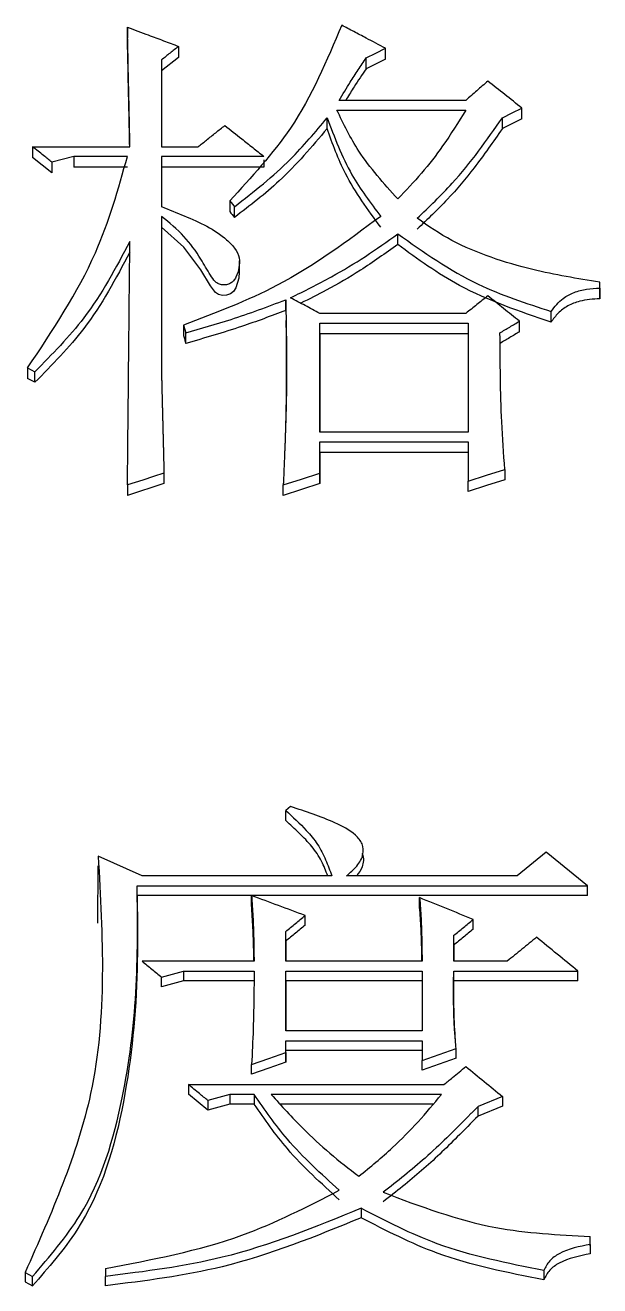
# Model space of a CAD drawing. Header units: millimetres. Extents: x 2687 to 4367, y 1046 to 2234.
# Drawn here: x 3063.89 to 3066.44, y 2007.55 to 2013.15 of the extents above; entities that cross this region are included whole.
import ezdxf

# ---------------------------------------------------------------- set-up
doc = ezdxf.new("R2010")
doc.units = ezdxf.units.MM

msp = doc.modelspace()

# ---------------------------------------------------------------- linework, layer by layer
at = {"color": 7, "linetype": 'Continuous', "lineweight": 25}
for p, q in [((3064.3409, 2013.1398), (3064.3409, 2013.091)), ((3064.568, 2013.0544), (3064.568, 2013.0057)), ((3065.4875, 2012.9971), (3065.4875, 2013.0458)), ((3064.568, 2013.0057), (3064.4923, 2012.9459)), ((3064.4923, 2012.9945), (3064.4923, 2012.6088)), ((3064.4923, 2012.9945), (3064.4923, 2012.9459)), ((3065.401, 2012.9544), (3065.401, 2013.003)), ((3065.4875, 2012.9971), (3065.401, 2012.9544)), ((3064.4923, 2012.9459), (3064.4923, 2012.6088)), ((3065.8445, 2012.8147), (3065.282, 2012.8147)), ((3065.2712, 2012.7718), (3065.8445, 2012.7718)), ((3066.0933, 2012.732), (3066.0933, 2012.7804)), ((3065.2279, 2012.6893), (3065.2279, 2012.7376)), ((3066.0067, 2012.6892), (3066.0067, 2012.7375)), ((3066.0933, 2012.732), (3066.0067, 2012.6892)), ((3063.919, 2012.6088), (3064.3517, 2012.6088)), ((3063.919, 2012.6088), (3063.919, 2012.5607)), ((3064.4923, 2012.6088), (3064.6546, 2012.6088)), ((3064.0055, 2012.4921), (3063.919, 2012.5607)), ((3064.1029, 2012.5659), (3064.0055, 2012.5401)), ((3064.0055, 2012.5401), (3064.0055, 2012.4921)), ((3064.3408, 2012.5659), (3064.1029, 2012.5659)), ((3064.1029, 2012.5659), (3064.1029, 2012.5178)), ((3064.9466, 2012.5659), (3064.4923, 2012.5659)), ((3064.4923, 2012.5659), (3064.4923, 2012.3425)), ((3064.4923, 2012.5659), (3064.4923, 2012.5178)), ((3064.9466, 2012.5499), (3064.9466, 2012.5178)), ((3064.3408, 2012.5178), (3064.1029, 2012.5178)), ((3064.4923, 2012.5178), (3064.4923, 2012.3408)), ((3064.9466, 2012.5178), (3064.4923, 2012.5178)), ((3064.7951, 2012.3683), (3064.7951, 2012.3205)), ((3064.8168, 2012.2947), (3064.8168, 2012.3424)), ((3064.4923, 2012.2995), (3064.4923, 2012.2518)), ((3064.4923, 2012.2994), (3064.4923, 2011.5918)), ((3064.4923, 2012.2517), (3064.4923, 2011.5918)), ((3064.8388, 2012.0537), (3064.8388, 2012.1014)), ((3066.4394, 2011.9806), (3066.4394, 2012.0065)), ((3066.4394, 2011.9592), (3066.4394, 2012.0065)), ((3066.4394, 2011.9806), (3066.4394, 2011.9333)), ((3065.044, 2011.8816), (3065.044, 2011.9289)), ((3065.8445, 2011.8684), (3065.1954, 2011.8684)), ((3066.2231, 2011.8299), (3066.2231, 2011.8771)), ((3064.5897, 2011.8167), (3064.6005, 2011.782)), ((3064.5897, 2011.8167), (3064.5897, 2011.7696)), ((3065.1954, 2011.8252), (3065.8553, 2011.8252)), ((3065.1955, 2011.3406), (3065.1954, 2011.8252)), ((3065.1954, 2011.7782), (3065.1954, 2011.8252)), ((3065.8553, 2011.8252), (3065.8553, 2011.3406)), ((3066.0825, 2011.7868), (3066.0825, 2011.8339)), ((3064.6005, 2011.735), (3064.6005, 2011.782)), ((3065.1954, 2011.7782), (3065.1955, 2011.3406)), ((3065.8553, 2011.7782), (3065.1954, 2011.7782)), ((3063.8973, 2011.6265), (3063.9298, 2011.6092)), ((3063.8973, 2011.6265), (3063.8973, 2011.5796)), ((3063.9298, 2011.5623), (3063.8973, 2011.5796)), ((3063.9298, 2011.5623), (3063.9298, 2011.6092)), ((3065.8553, 2011.3406), (3065.1955, 2011.3406)), ((3065.1955, 2011.2973), (3065.8553, 2011.2973)), ((3065.1955, 2011.1584), (3065.1955, 2011.2973)), ((3065.1955, 2011.2509), (3065.1955, 2011.2973)), ((3065.8553, 2011.2973), (3065.8553, 2011.1237)), ((3065.1955, 2011.2509), (3065.1955, 2011.1122)), ((3065.8553, 2011.2509), (3065.1955, 2011.2509)), ((3064.5031, 2011.1584), (3064.5031, 2011.1122)), ((3065.1955, 2011.1122), (3065.1955, 2011.1584)), ((3066.0176, 2011.1758), (3066.0176, 2011.1295)), ((3064.5031, 2011.1122), (3064.3409, 2011.0602)), ((3064.3409, 2011.1063), (3064.3409, 2011.0602)), ((3065.0332, 2011.0602), (3065.0332, 2011.1063)), ((3065.8553, 2011.0775), (3065.8553, 2011.1237)), ((3065.0657, 2009.6778), (3065.044, 2009.6602)), ((3065.044, 2009.6159), (3065.044, 2009.6602)), ((3065.3828, 2009.512), (3065.3828, 2009.5124)), ((3064.4058, 2009.3702), (3064.2111, 2009.4582)), ((3066.2015, 2009.4757), (3066.0717, 2009.3702)), ((3066.3854, 2009.3262), (3066.2015, 2009.4757)), ((3064.2086, 2009.1594), (3064.2111, 2009.4141)), ((3065.2496, 2009.3702), (3064.4058, 2009.3702)), ((3066.0717, 2009.3702), (3065.3145, 2009.3702)), ((3064.3841, 2009.3262), (3066.3854, 2009.3262)), ((3064.3841, 2009.2824), (3064.3841, 2009.3262)), ((3066.3854, 2009.2824), (3064.3841, 2009.2824)), ((3064.8926, 2009.2384), (3064.8926, 2009.2822)), ((3066.3854, 2009.2824), (3066.3854, 2009.3262)), ((3065.639, 2009.2296), (3065.639, 2009.2734)), ((3064.3859, 2009.1246), (3064.3859, 2009.1686)), ((3065.1306, 2009.1505), (3065.1306, 2009.1942)), ((3065.877, 2009.1329), (3065.877, 2009.1765)), ((3065.044, 2008.9914), (3065.044, 2009.1237)), ((3065.044, 2009.0801), (3065.044, 2009.1237)), ((3065.044, 2009.0801), (3065.044, 2008.9914)), ((3065.7904, 2008.9914), (3065.7904, 2009.1061)), ((3065.7904, 2009.0625), (3065.7904, 2009.1061)), ((3065.7904, 2009.0625), (3065.7904, 2008.9914)), ((3064.9034, 2008.9914), (3064.4058, 2008.9914)), ((3064.5897, 2008.9473), (3064.9034, 2008.9473)), ((3064.5897, 2008.9473), (3064.5897, 2008.904)), ((3065.6498, 2008.9914), (3065.044, 2008.9914)), ((3065.044, 2008.9473), (3065.6498, 2008.9473)), ((3065.044, 2008.6824), (3065.044, 2008.9473)), ((3065.044, 2008.904), (3065.044, 2008.9473)), ((3065.6498, 2008.9473), (3065.6498, 2008.6824)), ((3066.0284, 2008.9914), (3065.7904, 2008.9914)), ((3065.7904, 2008.9473), (3066.3421, 2008.9473)), ((3064.4924, 2008.8775), (3064.4924, 2008.9208)), ((3064.5897, 2008.904), (3064.4924, 2008.8775)), ((3064.9034, 2008.904), (3064.5897, 2008.904)), ((3065.044, 2008.904), (3065.044, 2008.6824)), ((3065.6498, 2008.904), (3065.044, 2008.904)), ((3066.3421, 2008.904), (3065.7905, 2008.904)), ((3065.6498, 2008.6824), (3065.044, 2008.6824)), ((3065.044, 2008.6382), (3065.6498, 2008.6382)), ((3065.044, 2008.5851), (3065.044, 2008.6382)), ((3065.044, 2008.5952), (3065.044, 2008.6382)), ((3065.6498, 2008.6382), (3065.6498, 2008.5497)), ((3065.044, 2008.5422), (3065.044, 2008.5952)), ((3065.6498, 2008.5952), (3065.044, 2008.5952)), ((3065.044, 2008.5851), (3065.044, 2008.5422)), ((3065.8013, 2008.5599), (3065.8013, 2008.6028)), ((3064.8926, 2008.4892), (3064.8926, 2008.532)), ((3065.6498, 2008.5069), (3065.6498, 2008.5497)), ((3064.6114, 2008.4435), (3065.7472, 2008.4435)), ((3064.6114, 2008.4435), (3064.6114, 2008.4008)), ((3064.6979, 2008.3301), (3064.6114, 2008.4008)), ((3064.7952, 2008.3992), (3064.6979, 2008.3727)), ((3064.9035, 2008.3992), (3064.7952, 2008.3992)), ((3064.7952, 2008.3992), (3064.7952, 2008.3566)), ((3064.9035, 2008.3992), (3064.9035, 2008.3566)), ((3065.7364, 2008.3992), (3064.9791, 2008.3992)), ((3066.0068, 2008.3904), (3065.8986, 2008.3461)), ((3066.0068, 2008.3904), (3066.0068, 2008.3478)), ((3064.6979, 2008.3727), (3064.6979, 2008.3301)), ((3064.7952, 2008.3566), (3064.6979, 2008.3301)), ((3064.9035, 2008.3566), (3064.7952, 2008.3566)), ((3065.6996, 2008.3566), (3065.0193, 2008.3566)), ((3066.0068, 2008.3478), (3065.8986, 2008.3035)), ((3065.8986, 2008.3035), (3065.8986, 2008.3461)), ((3065.3794, 2007.8936), (3065.3794, 2007.8516)), ((3066.3962, 2007.7335), (3066.3962, 2007.7691)), ((3066.3962, 2007.7273), (3066.3962, 2007.7691)), ((3066.3962, 2007.7335), (3066.3962, 2007.6917)), ((3063.8866, 2007.6089), (3063.9191, 2007.5911)), ((3063.8866, 2007.6089), (3063.8866, 2007.5673)), ((3064.2436, 2007.6268), (3064.2436, 2007.5911)), ((3066.1907, 2007.6178), (3066.1907, 2007.5762)), ((3063.8866, 2007.5673), (3063.9191, 2007.5495)), ((3063.9191, 2007.5495), (3063.9191, 2007.5911)), ((3064.2436, 2007.5496), (3064.2436, 2007.5911))]:
    msp.add_line(p, q, dxfattribs=at)
at = {"color": 7, "linetype": 'Continuous', "lineweight": 25, "flags": 128}
for points in [[(3065.401, 2013.003), (3065.4442, 2013.0244), (3065.4875, 2013.0458)], [(3066.0067, 2012.7375), (3066.05, 2012.7589), (3066.0933, 2012.7804)], [(3064.7951, 2012.3683), (3064.8006, 2012.3618), (3064.8087, 2012.3521), (3064.8168, 2012.3424)], [(3064.7951, 2012.3205), (3064.8006, 2012.314), (3064.8061, 2012.3074), (3064.8168, 2012.2947)], [(3064.8369, 2012.0537), (3064.8363, 2012.025), (3064.8228, 2011.982), (3064.8117, 2011.9657), (3064.7982, 2011.9548), (3064.7811, 2011.9487), (3064.7632, 2011.9478), (3064.7453, 2011.9525), (3064.7319, 2011.9615), (3064.7094, 2011.9911), (3064.6667, 2012.062), (3064.5917, 2012.1628), (3064.4924, 2012.2518), (3064.4924, 2012.2518)], [(3065.5416, 2012.1744), (3065.5416, 2012.1869), (3065.5416, 2012.1994), (3065.5416, 2012.222)], [(3064.5031, 2011.1584), (3064.4561, 2011.1433), (3064.4091, 2011.1282), (3064.3409, 2011.1063)], [(3065.0332, 2011.1063), (3065.1143, 2011.1324), (3065.1955, 2011.1584)], [(3065.8553, 2011.1237), (3065.9364, 2011.1497), (3066.0176, 2011.1758)], [(3066.0176, 2011.1295), (3065.9364, 2011.1035), (3065.8553, 2011.0775)], [(3065.1955, 2011.1122), (3065.1143, 2011.0862), (3065.0332, 2011.0602)], [(3064.4924, 2008.9208), (3064.541, 2008.9341), (3064.5897, 2008.9473)], [(3066.3421, 2008.904), (3066.3421, 2008.9256), (3066.3421, 2008.9473)], [(3064.8926, 2008.532), (3064.9683, 2008.5586), (3065.044, 2008.5851)], [(3065.6498, 2008.5497), (3065.7255, 2008.5763), (3065.8013, 2008.6028)], [(3065.8013, 2008.5599), (3065.7255, 2008.5334), (3065.6498, 2008.5069)], [(3065.044, 2008.5422), (3064.9683, 2008.5157), (3064.8926, 2008.4892)]]:
    msp.add_lwpolyline(points, dxfattribs=at)
at = {"color": 7, "linetype": 'Continuous', "lineweight": 25}
for points, knots in [([(3065.2928, 2013.1484), (3065.2268, 2012.991), (3065.1081, 2012.7079), (3064.8914, 2012.4728), (3064.7951, 2012.3683)], [0, 0, 0, 0, 0.555743, 1, 1, 1, 1]), ([(3065.4875, 2013.0458), (3065.4587, 2013.061), (3065.4118, 2013.0857), (3065.3469, 2013.1199), (3065.3108, 2013.1389), (3065.2928, 2013.1484)], [0, 0, 0, 0, 0.4440621, 0.722031, 1, 1, 1, 1]), ([(3064.3517, 2012.6088), (3064.3504, 2012.6736), (3064.3479, 2012.7946), (3064.3443, 2012.9716), (3064.342, 2013.0838), (3064.3409, 2013.1398)], [0, 0, 0, 0, 0.365313, 0.682655, 1, 1, 1, 1]), ([(3064.3409, 2013.1398), (3064.3718, 2013.1282), (3064.4251, 2013.1082), (3064.5008, 2013.0797), (3064.5456, 2013.0628), (3064.568, 2013.0544)], [0, 0, 0, 0, 0.4083, 0.70415, 1, 1, 1, 1]), ([(3064.3507, 2012.6088), (3064.3497, 2012.6576), (3064.3476, 2012.7624), (3064.3443, 2012.9232), (3064.342, 2013.0351), (3064.3409, 2013.091)], [0, 0, 0, 0, 0.302613, 0.651305, 1, 1, 1, 1]), ([(3064.568, 2013.0544), (3064.5554, 2013.0444), (3064.5302, 2013.0244), (3064.5049, 2013.0045), (3064.4923, 2012.9945)], [0, 0, 0, 0, 0.500001, 1, 1, 1, 1]), ([(3065.282, 2012.8147), (3065.2979, 2012.8418), (3065.3246, 2012.8873), (3065.3652, 2012.9497), (3065.389, 2012.9853), (3065.401, 2013.003)], [0, 0, 0, 0, 0.425102, 0.712508, 1, 1, 1, 1]), ([(3065.401, 2012.9544), (3065.3831, 2012.9282), (3065.3532, 2012.8843), (3065.3242, 2012.8372), (3065.3121, 2012.8168), (3065.3108, 2012.8147)], [0, 0, 0, 0, 0.5701108, 0.9548803, 1, 1, 1, 1]), ([(3065.9418, 2012.9003), (3065.9256, 2012.886), (3065.8932, 2012.8575), (3065.8607, 2012.8289), (3065.8445, 2012.8147)], [0, 0, 0, 0, 0.499999, 1, 1, 1, 1]), ([(3066.0933, 2012.7804), (3066.068, 2012.8004), (3066.0176, 2012.8404), (3065.9671, 2012.8803), (3065.9418, 2012.9003)], [0, 0, 0, 0, 0.499999, 1, 1, 1, 1]), ([(3065.5416, 2012.3769), (3065.4798, 2012.4455), (3065.37, 2012.5672), (3065.3012, 2012.7096), (3065.2712, 2012.7718)], [0, 0, 0, 0, 0.563444, 1, 1, 1, 1]), ([(3065.8445, 2012.7718), (3065.8111, 2012.718), (3065.7513, 2012.6214), (3065.6492, 2012.4895), (3065.5776, 2012.4145), (3065.5416, 2012.3769)], [0, 0, 0, 0, 0.385333, 0.691671, 1, 1, 1, 1]), ([(3064.6546, 2012.6088), (3064.6671, 2012.6187), (3064.6931, 2012.6394), (3064.7328, 2012.6709), (3064.76, 2012.6924), (3064.7736, 2012.7032)], [0, 0, 0, 0, 0.314654, 0.657326, 1, 1, 1, 1]), ([(3064.7736, 2012.7032), (3064.7985, 2012.6834), (3064.8399, 2012.6506), (3064.8975, 2012.6049), (3064.9303, 2012.5789), (3064.9466, 2012.5659)], [0, 0, 0, 0, 0.432645, 0.716322, 1, 1, 1, 1]), ([(3064.8168, 2012.3424), (3064.9029, 2012.4098), (3065.0555, 2012.5293), (3065.1755, 2012.6742), (3065.2279, 2012.7375)], [0, 0, 0, 0, 0.56336, 1, 1, 1, 1]), ([(3065.2279, 2012.7375), (3065.2602, 2012.6512), (3065.3181, 2012.4962), (3065.4205, 2012.3599), (3065.4659, 2012.2995)], [0, 0, 0, 0, 0.556662, 1, 1, 1, 1]), ([(3065.6282, 2012.2909), (3065.6813, 2012.3418), (3065.7793, 2012.4358), (3065.9027, 2012.5875), (3065.972, 2012.6874), (3066.0067, 2012.7375)], [0, 0, 0, 0, 0.370244, 0.684379, 1, 1, 1, 1]), ([(3065.2279, 2012.6892), (3065.1603, 2012.6091), (3065.0387, 2012.4652), (3064.885, 2012.3471), (3064.8168, 2012.2947)], [0, 0, 0, 0, 0.55642, 1, 1, 1, 1]), ([(3065.4659, 2012.2518), (3065.4091, 2012.3291), (3065.3083, 2012.4663), (3065.2524, 2012.6214), (3065.2279, 2012.6892)], [0, 0, 0, 0, 0.56299, 1, 1, 1, 1]), ([(3066.0067, 2012.6892), (3065.9657, 2012.6307), (3065.89, 2012.5225), (3065.7647, 2012.3721), (3065.6738, 2012.2863), (3065.6282, 2012.2432)], [0, 0, 0, 0, 0.37028, 0.684001, 1, 1, 1, 1]), ([(3064.0055, 2012.5401), (3063.9932, 2012.5499), (3063.9726, 2012.5663), (3063.9437, 2012.5892), (3063.9272, 2012.6023), (3063.919, 2012.6088)], [0, 0, 0, 0, 0.428361, 0.714181, 1, 1, 1, 1]), ([(3063.8973, 2011.6265), (3064.0087, 2011.7932), (3064.2067, 2012.0894), (3064.3, 2012.4209), (3064.3408, 2012.5659)], [0, 0, 0, 0, 0.562636, 1, 1, 1, 1]), ([(3064.4923, 2012.3425), (3064.526, 2012.3291), (3064.6274, 2012.2889), (3064.7453, 2012.234), (3064.8183, 2012.1602), (3064.8411, 2012.117), (3064.8374, 2012.0712), (3064.8281, 2012.0367), (3064.8132, 2012.0132), (3064.7987, 2012.0013), (3064.7814, 2011.9952), (3064.7628, 2011.9942), (3064.7453, 2011.9987), (3064.7251, 2012.0128), (3064.701, 2012.0517), (3064.661, 2012.1216), (3064.5955, 2012.215), (3064.5271, 2012.271), (3064.4924, 2012.2995)], [0, 0, 0, 0, 0.104454, 0.314535, 0.36541, 0.416687, 0.46169, 0.509284, 0.529555, 0.546771, 0.564035, 0.580952, 0.598427, 0.614259, 0.652193, 0.737824, 0.866635, 1, 1, 1, 1]), ([(3065.4659, 2012.2995), (3065.3181, 2012.1894), (3065.0521, 2011.9911), (3064.732, 2011.8704), (3064.5897, 2011.8167)], [0, 0, 0, 0, 0.555385, 1, 1, 1, 1]), ([(3066.4394, 2012.0065), (3066.3396, 2012.0229), (3066.1754, 2012.0497), (3065.9561, 2012.1148), (3065.7791, 2012.1861), (3065.6782, 2012.2562), (3065.6282, 2012.2909)], [0, 0, 0, 0, 0.344082, 0.565383, 0.784584, 1, 1, 1, 1]), ([(3065.0656, 2011.9375), (3065.1267, 2011.968), (3065.2406, 2012.025), (3065.3998, 2012.1201), (3065.4943, 2012.1879), (3065.5416, 2012.222)], [0, 0, 0, 0, 0.365229, 0.6817828, 1, 1, 1, 1]), ([(3065.5416, 2012.222), (3065.6566, 2012.1408), (3065.8637, 2011.9944), (3066.1124, 2011.9132), (3066.2231, 2011.8771)], [0, 0, 0, 0, 0.554843, 1, 1, 1, 1]), ([(3064.3516, 2012.1875), (3064.2896, 2012.0711), (3064.1781, 2011.8617), (3064.0061, 2011.6868), (3063.9298, 2011.6092)], [0, 0, 0, 0, 0.556097, 1, 1, 1, 1]), ([(3064.3516, 2012.14), (3064.2896, 2012.0237), (3064.1781, 2011.8145), (3064.0061, 2011.6399), (3063.9298, 2011.5623)], [0, 0, 0, 0, 0.5560424, 1, 1, 1, 1]), ([(3064.3409, 2011.1063), (3064.3416, 2011.1745), (3064.3437, 2011.3894), (3064.3472, 2011.7502), (3064.3502, 2012.0417), (3064.3517, 2012.1875)], [0, 0, 0, 0, 0.188404, 0.594194, 1, 1, 1, 1]), ([(3065.5416, 2012.1744), (3065.4872, 2012.1354), (3065.3855, 2012.0627), (3065.2395, 2011.978), (3065.1488, 2011.9324), (3065.1109, 2011.9134)], [0, 0, 0, 0, 0.401974, 0.750243, 1, 1, 1, 1]), ([(3066.2231, 2011.8299), (3066.0829, 2011.8772), (3065.8346, 2011.9607), (3065.6305, 2012.1096), (3065.5416, 2012.1744)], [0, 0, 0, 0, 0.564881, 1, 1, 1, 1]), ([(3066.2231, 2011.8771), (3066.2393, 2011.898), (3066.2664, 2011.9329), (3066.3248, 2011.9635), (3066.3808, 2011.9786), (3066.4198, 2011.98), (3066.4394, 2011.9806)], [0, 0, 0, 0, 0.328373, 0.548346, 0.773134, 1, 1, 1, 1]), ([(3064.6005, 2011.782), (3064.6677, 2011.8013), (3064.7764, 2011.8325), (3064.9236, 2011.8833), (3065.0039, 2011.9137), (3065.044, 2011.9289)], [0, 0, 0, 0, 0.447142, 0.723428, 1, 1, 1, 1]), ([(3065.044, 2011.9289), (3065.0441, 2011.9251), (3065.0442, 2011.9195), (3065.0443, 2011.912), (3065.0444, 2011.9064), (3065.0445, 2011.9008), (3065.0446, 2011.8952), (3065.0448, 2011.8877), (3065.0449, 2011.8803), (3065.0451, 2011.8728), (3065.0452, 2011.8672), (3065.0453, 2011.8616), (3065.0454, 2011.8559), (3065.0455, 2011.8485), (3065.0456, 2011.841), (3065.0458, 2011.8335), (3065.0459, 2011.8279), (3065.046, 2011.8223), (3065.0461, 2011.8167), (3065.0461, 2011.8111), (3065.0462, 2011.8054), (3065.0464, 2011.798), (3065.0465, 2011.7905), (3065.0466, 2011.783), (3065.0467, 2011.7755), (3065.0468, 2011.7661), (3065.047, 2011.7549), (3065.0471, 2011.7437), (3065.0472, 2011.7325), (3065.0474, 2011.7175), (3065.0475, 2011.7025), (3065.0476, 2011.6875), (3065.0477, 2011.6763), (3065.0478, 2011.665), (3065.0478, 2011.6538), (3065.0479, 2011.6426), (3065.0479, 2011.6276), (3065.0479, 2011.6126), (3065.0478, 2011.5976), (3065.0478, 2011.5864), (3065.0477, 2011.5751), (3065.0476, 2011.5639), (3065.0475, 2011.5526), (3065.0473, 2011.5376), (3065.0471, 2011.5226), (3065.0469, 2011.5076), (3065.0467, 2011.4964), (3065.0465, 2011.4851), (3065.0463, 2011.4739), (3065.046, 2011.4626), (3065.0457, 2011.4476), (3065.0453, 2011.4326), (3065.0449, 2011.4176), (3065.0446, 2011.4063), (3065.0443, 2011.3951), (3065.0439, 2011.3838), (3065.0436, 2011.3725), (3065.0431, 2011.3575), (3065.0426, 2011.3425), (3065.0421, 2011.3275), (3065.0417, 2011.3162), (3065.0413, 2011.305), (3065.0409, 2011.2937), (3065.0405, 2011.2824), (3065.04, 2011.2712), (3065.0394, 2011.2562), (3065.0388, 2011.2411), (3065.0382, 2011.2261), (3065.0378, 2011.2148), (3065.0373, 2011.2036), (3065.0368, 2011.1923), (3065.0362, 2011.1773), (3065.0356, 2011.1622), (3065.0349, 2011.1472), (3065.0345, 2011.1359), (3065.0339, 2011.1223), (3065.0335, 2011.1124), (3065.0332, 2011.1063)], [0, 0, 0, 0, 0.013675, 0.020513, 0.02735, 0.034188, 0.041025, 0.047863, 0.061538, 0.068375, 0.075213, 0.082051, 0.088888, 0.095726, 0.109401, 0.116238, 0.123076, 0.129913, 0.136751, 0.143588, 0.150426, 0.157263, 0.170939, 0.177776, 0.184614, 0.198289, 0.211964, 0.225639, 0.239314, 0.252989, 0.280339, 0.294014, 0.307689, 0.321365, 0.33504, 0.348715, 0.36239, 0.38974, 0.403415, 0.41709, 0.430765, 0.44444, 0.458115, 0.471791, 0.499141, 0.512816, 0.526491, 0.540166, 0.553841, 0.567516, 0.581191, 0.608541, 0.622217, 0.635892, 0.649567, 0.663242, 0.676917, 0.690592, 0.717942, 0.731617, 0.745292, 0.758967, 0.772642, 0.786318, 0.799993, 0.813668, 0.841018, 0.854693, 0.868368, 0.882043, 0.895718, 0.909393, 0.936743, 0.950419, 0.964094, 0.977769, 1, 1, 1, 1]), ([(3065.1954, 2011.8684), (3065.1738, 2011.8799), (3065.1305, 2011.903), (3065.0873, 2011.926), (3065.0656, 2011.9375)], [0, 0, 0, 0, 0.499999, 1, 1, 1, 1]), ([(3065.9418, 2011.9461), (3065.9256, 2011.9332), (3065.8932, 2011.9073), (3065.8607, 2011.8814), (3065.8445, 2011.8684)], [0, 0, 0, 0, 0.499998, 1, 1, 1, 1]), ([(3066.0825, 2011.8339), (3066.059, 2011.8526), (3066.0122, 2011.89), (3065.9653, 2011.9274), (3065.9418, 2011.9461)], [0, 0, 0, 0, 0.499999, 1, 1, 1, 1]), ([(3066.4394, 2011.9333), (3066.4091, 2011.9316), (3066.3595, 2011.9287), (3066.2967, 2011.9034), (3066.2528, 2011.8713), (3066.2329, 2011.8436), (3066.2231, 2011.8299)], [0, 0, 0, 0, 0.348919, 0.571355, 0.788309, 1, 1, 1, 1]), ([(3066.4394, 2011.9333), (3066.4394, 2011.9363), (3066.4394, 2011.9411), (3066.4394, 2011.9478), (3066.4394, 2011.9535), (3066.4394, 2011.9573), (3066.4394, 2011.9592)], [0, 0, 0, 0, 0.34, 0.56, 0.78, 1, 1, 1, 1]), ([(3065.044, 2011.8816), (3064.9791, 2011.857), (3064.8741, 2011.8171), (3064.7248, 2011.7713), (3064.6419, 2011.7471), (3064.6005, 2011.735)], [0, 0, 0, 0, 0.447314, 0.723589, 1, 1, 1, 1]), ([(3065.0448, 2011.8375), (3065.0449, 2011.8308), (3065.0458, 2011.7741), (3065.0475, 2011.5998), (3065.0452, 2011.4465), (3065.043, 2011.3621), (3065.0418, 2011.3214), (3065.041, 2011.2978), (3065.0408, 2011.292), (3065.0407, 2011.289)], [0, 0, 0, 0, 0.058237, 0.493643, 0.756064, 0.862488, 0.925116, 0.960703, 1, 1, 1, 1]), ([(3065.9959, 2011.7821), (3066.0104, 2011.7907), (3066.0392, 2011.808), (3066.068, 2011.8252), (3066.0825, 2011.8339)], [0, 0, 0, 0, 0.499999, 1, 1, 1, 1]), ([(3066.0825, 2011.7868), (3066.068, 2011.7782), (3066.0392, 2011.7609), (3066.0104, 2011.7436), (3065.9959, 2011.735)], [0, 0, 0, 0, 0.499998, 1, 1, 1, 1]), ([(3066.0176, 2011.1758), (3066.0125, 2011.246), (3066.0027, 2011.3822), (3065.9974, 2011.5844), (3065.9964, 2011.7162), (3065.9959, 2011.7821)], [0, 0, 0, 0, 0.347124, 0.673492, 1, 1, 1, 1]), ([(3064.4923, 2011.5918), (3064.4924, 2011.5888), (3064.4926, 2011.5828), (3064.4928, 2011.5738), (3064.493, 2011.5663), (3064.4932, 2011.5588), (3064.4933, 2011.5528), (3064.4935, 2011.5468), (3064.4936, 2011.5408), (3064.4938, 2011.5333), (3064.494, 2011.5258), (3064.4942, 2011.5183), (3064.4943, 2011.5123), (3064.4945, 2011.5048), (3064.4947, 2011.4973), (3064.4949, 2011.4883), (3064.4951, 2011.4792), (3064.4953, 2011.4717), (3064.4955, 2011.4642), (3064.4957, 2011.4567), (3064.496, 2011.4447), (3064.4963, 2011.4342), (3064.4965, 2011.4237), (3064.4967, 2011.4162), (3064.497, 2011.4041), (3064.4973, 2011.3921), (3064.4976, 2011.3801), (3064.4979, 2011.3711), (3064.498, 2011.3636), (3064.4982, 2011.3561), (3064.4984, 2011.3485), (3064.4987, 2011.3365), (3064.499, 2011.326), (3064.4992, 2011.3155), (3064.4994, 2011.3095), (3064.4996, 2011.3019), (3064.4997, 2011.2959), (3064.4999, 2011.2884), (3064.5001, 2011.2824), (3064.5002, 2011.2749), (3064.5004, 2011.2689), (3064.5006, 2011.2613), (3064.5007, 2011.2553), (3064.5009, 2011.2478), (3064.5011, 2011.2418), (3064.5013, 2011.2343), (3064.5014, 2011.2282), (3064.5016, 2011.2207), (3064.5017, 2011.2147), (3064.5019, 2011.2072), (3064.5021, 2011.2012), (3064.5023, 2011.1936), (3064.5024, 2011.1876), (3064.5026, 2011.1801), (3064.5028, 2011.1741), (3064.503, 2011.1663), (3064.5031, 2011.1616), (3064.5031, 2011.1584)], [0, 0, 0, 0, 0.020805, 0.04161, 0.062415, 0.072817, 0.093622, 0.104024, 0.114427, 0.135232, 0.156036, 0.166439, 0.187244, 0.197646, 0.218451, 0.239256, 0.260061, 0.280866, 0.291268, 0.312073, 0.332878, 0.374488, 0.38489, 0.405695, 0.4265, 0.468109, 0.488914, 0.509719, 0.530524, 0.540926, 0.561731, 0.582536, 0.624146, 0.634548, 0.655353, 0.665756, 0.686561, 0.696963, 0.717768, 0.72817, 0.748975, 0.759378, 0.780182, 0.790585, 0.81139, 0.821792, 0.842597, 0.852999, 0.873804, 0.884207, 0.905012, 0.915414, 0.936219, 0.946621, 0.967426, 0.977829, 1, 1, 1, 1]), ([(3065.3145, 2009.3702), (3065.3303, 2009.3841), (3065.3615, 2009.4114), (3065.3917, 2009.4611), (3065.3875, 2009.5141), (3065.3429, 2009.5664), (3065.2332, 2009.6232), (3065.1323, 2009.6561), (3065.0657, 2009.6778)], [0, 0, 0, 0, 0.119334, 0.235111, 0.326467, 0.420991, 0.617683, 1, 1, 1, 1]), ([(3065.044, 2009.6602), (3065.0754, 2009.6316), (3065.1267, 2009.5848), (3065.1881, 2009.5117), (3065.2221, 2009.4416), (3065.2404, 2009.394), (3065.2496, 2009.3702)], [0, 0, 0, 0, 0.345508, 0.566176, 0.783683, 1, 1, 1, 1]), ([(3065.2308, 2009.3702), (3065.2224, 2009.3922), (3065.2048, 2009.4382), (3065.1616, 2009.5024), (3065.1048, 2009.5605), (3065.0643, 2009.5974), (3065.044, 2009.6159)], [0, 0, 0, 0, 0.230715, 0.483743, 0.741016, 1, 1, 1, 1]), ([(3064.2111, 2009.4582), (3064.2309, 2009.1024), (3064.2664, 2008.4659), (3064.0029, 2007.8712), (3063.8866, 2007.6089)], [0, 0, 0, 0, 0.558854, 1, 1, 1, 1]), ([(3065.3828, 2009.468), (3065.3829, 2009.4678), (3065.3884, 2009.4591), (3065.3904, 2009.4387), (3065.384, 2009.4044), (3065.369, 2009.3834), (3065.3596, 2009.3702)], [0, 0, 0, 0, 0.0049475, 0.2908283, 0.5560785, 1, 1, 1, 1]), ([(3063.9191, 2007.5911), (3063.9946, 2007.6786), (3064.196, 2007.9117), (3064.326, 2008.3592), (3064.3891, 2008.8531), (3064.3858, 2009.1678), (3064.3841, 2009.3262)], [0, 0, 0, 0, 0.180534, 0.481185, 0.738841, 1, 1, 1, 1]), ([(3064.3841, 2009.2824), (3064.3853, 2009.1738), (3064.3888, 2008.868), (3064.3419, 2008.3655), (3064.1975, 2007.8673), (3063.9892, 2007.6295), (3063.9191, 2007.5495)], [0, 0, 0, 0, 0.179534, 0.505448, 0.833516, 1, 1, 1, 1]), ([(3064.8926, 2009.2822), (3064.8946, 2009.2514), (3064.8987, 2009.1877), (3064.902, 2009.0907), (3064.9029, 2009.0245), (3064.9034, 2008.9914)], [0, 0, 0, 0, 0.317979, 0.65893, 1, 1, 1, 1]), ([(3065.1306, 2009.1942), (3065.0909, 2009.2088), (3065.0116, 2009.2382), (3064.9323, 2009.2675), (3064.8926, 2009.2822)], [0, 0, 0, 0, 0.499999, 1, 1, 1, 1]), ([(3064.9027, 2008.9914), (3064.9024, 2009.0081), (3064.9016, 2009.0577), (3064.8989, 2009.1401), (3064.8947, 2009.2056), (3064.8926, 2009.2384)], [0, 0, 0, 0, 0.202528, 0.601166, 1, 1, 1, 1]), ([(3065.639, 2009.2734), (3065.6413, 2009.2426), (3065.6459, 2009.1803), (3065.6488, 2009.0863), (3065.6495, 2009.0231), (3065.6498, 2008.9914)], [0, 0, 0, 0, 0.328217, 0.664033, 1, 1, 1, 1]), ([(3065.877, 2009.1765), (3065.8373, 2009.1927), (3065.758, 2009.225), (3065.6786, 2009.2573), (3065.639, 2009.2734)], [0, 0, 0, 0, 0.499999, 1, 1, 1, 1]), ([(3065.6492, 2008.9914), (3065.649, 2009.0079), (3065.6484, 2009.0558), (3065.646, 2009.1353), (3065.6413, 2009.1982), (3065.639, 2009.2296)], [0, 0, 0, 0, 0.2065, 0.603092, 1, 1, 1, 1]), ([(3065.044, 2009.1237), (3065.0585, 2009.1354), (3065.0873, 2009.1589), (3065.1161, 2009.1824), (3065.1306, 2009.1942)], [0, 0, 0, 0, 0.500001, 1, 1, 1, 1]), ([(3065.7904, 2009.1061), (3065.8049, 2009.1178), (3065.8337, 2009.1413), (3065.8625, 2009.1648), (3065.877, 2009.1765)], [0, 0, 0, 0, 0.5000005, 1, 1, 1, 1]), ([(3065.1306, 2009.1505), (3065.1161, 2009.1388), (3065.0873, 2009.1153), (3065.0585, 2009.0918), (3065.044, 2009.0801)], [0, 0, 0, 0, 0.499998, 1, 1, 1, 1]), ([(3065.877, 2009.1329), (3065.8625, 2009.1212), (3065.8337, 2009.0977), (3065.8049, 2009.0742), (3065.7904, 2009.0625)], [0, 0, 0, 0, 0.4999977, 1, 1, 1, 1]), ([(3066.1582, 2009.0972), (3066.1366, 2009.0796), (3066.0933, 2009.0444), (3066.05, 2009.0091), (3066.0284, 2008.9914)], [0, 0, 0, 0, 0.500001, 1, 1, 1, 1]), ([(3066.3421, 2008.9473), (3066.3115, 2008.9723), (3066.2502, 2009.0223), (3066.1889, 2009.0723), (3066.1582, 2009.0972)], [0, 0, 0, 0, 0.5, 1, 1, 1, 1]), ([(3064.4058, 2008.9914), (3064.4202, 2008.9797), (3064.4491, 2008.9561), (3064.4779, 2008.9326), (3064.4924, 2008.9208)], [0, 0, 0, 0, 0.499999, 1, 1, 1, 1]), ([(3064.9034, 2008.9473), (3064.9033, 2008.9142), (3064.9029, 2008.8285), (3064.9001, 2008.69), (3064.8951, 2008.5847), (3064.8926, 2008.532)], [0, 0, 0, 0, 0.239549, 0.619699, 1, 1, 1, 1]), ([(3065.8013, 2008.6028), (3065.7989, 2008.628), (3065.7959, 2008.6595), (3065.7937, 2008.6942), (3065.793, 2008.7068), (3065.7926, 2008.7163), (3065.7921, 2008.7257), (3065.7918, 2008.7352), (3065.7913, 2008.7478), (3065.7909, 2008.7604), (3065.7906, 2008.7731), (3065.7904, 2008.7825), (3065.7902, 2008.792), (3065.7901, 2008.8015), (3065.79, 2008.8109), (3065.7899, 2008.8236), (3065.7898, 2008.8362), (3065.7898, 2008.8488), (3065.7898, 2008.8583), (3065.7898, 2008.8677), (3065.7899, 2008.8772), (3065.7899, 2008.8867), (3065.79, 2008.8961), (3065.79, 2008.904), (3065.7901, 2008.9119), (3065.7902, 2008.9182), (3065.7902, 2008.9245), (3065.7903, 2008.9293), (3065.7903, 2008.934), (3065.7904, 2008.94), (3065.7904, 2008.9445), (3065.7904, 2008.9473)], [0, 0, 0, 0, 0.219728, 0.274659, 0.302124, 0.329589, 0.357054, 0.384519, 0.411984, 0.466914, 0.494379, 0.521844, 0.549309, 0.576774, 0.604239, 0.631703, 0.686633, 0.714098, 0.741563, 0.769028, 0.796493, 0.823958, 0.851423, 0.878888, 0.89262, 0.920085, 0.933818, 0.94755, 0.961283, 0.975015, 1, 1, 1, 1]), ([(3065.7906, 2008.8764), (3065.7906, 2008.8767), (3065.7906, 2008.8787), (3065.7906, 2008.8825), (3065.7905, 2008.8918), (3065.7905, 2008.9002), (3065.7904, 2008.9158), (3065.7904, 2008.9256), (3065.7904, 2008.9314)], [0, 0, 0, 0, 0.017551, 0.111249, 0.196743, 0.493071, 0.696882, 1, 1, 1, 1]), ([(3065.7979, 2008.6394), (3065.7979, 2008.6394), (3065.7979, 2008.6394), (3065.7978, 2008.6401), (3065.7958, 2008.6731), (3065.7916, 2008.7586), (3065.791, 2008.8226), (3065.7907, 2008.8603), (3065.7906, 2008.8725), (3065.7906, 2008.8764)], [0, 0, 0, 0, 0.004122, 0.010144, 0.023857, 0.559001, 0.866591, 0.95816, 1, 1, 1, 1]), ([(3065.7472, 2008.4435), (3065.7596, 2008.4537), (3065.7821, 2008.4721), (3065.8146, 2008.4987), (3065.8345, 2008.515), (3065.8445, 2008.5232)], [0, 0, 0, 0, 0.384576, 0.692287, 1, 1, 1, 1]), ([(3065.8445, 2008.5232), (3065.8716, 2008.5011), (3065.9257, 2008.4568), (3065.9797, 2008.4125), (3066.0068, 2008.3904)], [0, 0, 0, 0, 0.4999994, 1, 1, 1, 1]), ([(3064.6979, 2008.3727), (3064.6855, 2008.3828), (3064.6649, 2008.3996), (3064.6361, 2008.4233), (3064.6196, 2008.4368), (3064.6114, 2008.4435)], [0, 0, 0, 0, 0.428361, 0.714181, 1, 1, 1, 1]), ([(3065.282, 2007.9736), (3065.2013, 2008.0467), (3065.0581, 2008.1766), (3064.9505, 2008.3316), (3064.9035, 2008.3992)], [0, 0, 0, 0, 0.56329, 1, 1, 1, 1]), ([(3064.9791, 2008.3992), (3065.0257, 2008.3482), (3065.1083, 2008.2577), (3065.2388, 2008.1362), (3065.3252, 2008.0692), (3065.3686, 2008.0357)], [0, 0, 0, 0, 0.391375, 0.694883, 1, 1, 1, 1]), ([(3065.3686, 2008.0357), (3065.4197, 2008.0775), (3065.5128, 2008.1535), (3065.6338, 2008.2769), (3065.7021, 2008.3584), (3065.7364, 2008.3992)], [0, 0, 0, 0, 0.378477, 0.688442, 1, 1, 1, 1]), ([(3065.282, 2007.9315), (3065.2013, 2008.0046), (3065.0582, 2008.1342), (3064.9505, 2008.289), (3064.9035, 2008.3566)], [0, 0, 0, 0, 0.563337, 1, 1, 1, 1]), ([(3065.8986, 2008.3461), (3065.8948, 2008.3422), (3065.889, 2008.3364), (3065.8814, 2008.3286), (3065.8756, 2008.3227), (3065.8699, 2008.3169), (3065.8641, 2008.3111), (3065.8584, 2008.3052), (3065.8526, 2008.2994), (3065.8468, 2008.2936), (3065.8411, 2008.2878), (3065.8353, 2008.282), (3065.8276, 2008.2742), (3065.8198, 2008.2665), (3065.8121, 2008.2588), (3065.8063, 2008.253), (3065.8004, 2008.2472), (3065.7946, 2008.2414), (3065.7888, 2008.2357), (3065.777, 2008.2242), (3065.7357, 2008.1842), (3065.6384, 2008.0913), (3065.5401, 2008.0143), (3065.4768, 2007.9647)], [0, 0, 0, 0, 0.028965, 0.043448, 0.057931, 0.072414, 0.086896, 0.101379, 0.115862, 0.130344, 0.144827, 0.15931, 0.173793, 0.202758, 0.217241, 0.231723, 0.246206, 0.260689, 0.275172, 0.289654, 0.347586, 0.579334, 1, 1, 1, 1]), ([(3065.8986, 2008.3035), (3065.8679, 2008.2724), (3065.7865, 2008.19), (3065.6506, 2008.0582), (3065.5348, 2007.9679), (3065.4768, 2007.9226)], [0, 0, 0, 0, 0.231872, 0.614997, 1, 1, 1, 1]), ([(3064.2436, 2007.6268), (3064.4499, 2007.6656), (3064.8158, 2007.7343), (3065.1404, 2007.9009), (3065.282, 2007.9736)], [0, 0, 0, 0, 0.563872, 1, 1, 1, 1]), ([(3065.4768, 2007.9647), (3065.6411, 2007.9027), (3065.9363, 2007.7914), (3066.2549, 2007.776), (3066.3962, 2007.7691)], [0, 0, 0, 0, 0.55643, 1, 1, 1, 1]), ([(3065.3794, 2007.8936), (3065.1767, 2007.8108), (3064.8129, 2007.6622), (3064.4183, 2007.613), (3064.2436, 2007.5911)], [0, 0, 0, 0, 0.557128, 1, 1, 1, 1]), ([(3066.1907, 2007.6178), (3066.0295, 2007.6493), (3065.7436, 2007.7052), (3065.49, 2007.8364), (3065.3794, 2007.8936)], [0, 0, 0, 0, 0.563683, 1, 1, 1, 1]), ([(3065.3794, 2007.8516), (3065.1767, 2007.769), (3064.8129, 2007.6205), (3064.4183, 2007.5713), (3064.2436, 2007.5496)], [0, 0, 0, 0, 0.557096, 1, 1, 1, 1]), ([(3066.1907, 2007.5762), (3066.0295, 2007.6077), (3065.7437, 2007.6635), (3065.4901, 2007.7945), (3065.3794, 2007.8516)], [0, 0, 0, 0, 0.563727, 1, 1, 1, 1]), ([(3066.3962, 2007.7335), (3066.3486, 2007.724), (3066.2829, 2007.7107), (3066.2138, 2007.6627), (3066.1983, 2007.6326), (3066.1907, 2007.6178)], [0, 0, 0, 0, 0.571287, 0.789427, 1, 1, 1, 1]), ([(3066.3962, 2007.7273), (3066.3962, 2007.7207), (3066.3962, 2007.7088), (3066.3962, 2007.697), (3066.3962, 2007.6917)], [0, 0, 0, 0, 0.56, 1, 1, 1, 1]), ([(3066.3962, 2007.6917), (3066.3486, 2007.6822), (3066.2829, 2007.669), (3066.2138, 2007.6211), (3066.1983, 2007.591), (3066.1907, 2007.5762)], [0, 0, 0, 0, 0.571439, 0.78955, 1, 1, 1, 1])]:
    msp.add_open_spline(points, degree=3, knots=knots, dxfattribs=at)
msp.add_open_spline([(3064.5897, 2011.7696), (3064.5915, 2011.7638), (3064.5951, 2011.7523), (3064.5987, 2011.7408), (3064.6005, 2011.735)], degree=3, dxfattribs=at)

doc.saveas('drawing.dxf')
